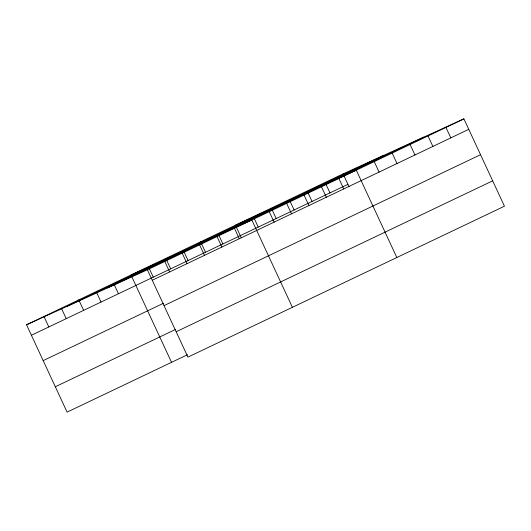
<?xml version="1.0" encoding="UTF-8"?>
<svg xmlns="http://www.w3.org/2000/svg" width="531" height="531" viewBox="0 0 531 531"><rect width="100%" height="100%" fill="white"/><g stroke="black" fill="none" stroke-linecap="round" stroke-linejoin="round"><path stroke-width="0.8" d="M187.496 354.721L67.092 412.136L26.55 324.793L343.066 173.883L463.908 118.864L504.45 206.207L187.934 357.117L147.392 269.781L463.908 118.864M66.428 306.639L382.944 155.729M107.514 287.935L424.03 137.018M31.409 335.253L347.918 184.343M152.251 280.242L468.767 129.325M43.184 360.622L163.588 303.214M164.026 305.61L480.542 154.7M55.317 386.76L175.721 329.353M176.159 331.749L492.675 180.839M235.452 225.19L356.294 170.179L396.836 257.515M130.998 274.992L251.847 219.98L292.389 307.316M26.55 324.793L147.392 269.781M445.974 127.42L450.826 137.881M428.039 135.969L432.891 146.43M410.098 144.518L414.957 154.986M392.163 153.074L397.022 163.535M374.229 161.623L379.088 172.084M343.066 173.883L348.96 186.58M338.884 178.476L343.743 188.936M325.822 183.925L329.983 192.892M321.474 186.779L326.333 197.24M308.232 193.224L312.049 201.448M304.071 195.076L308.923 205.537M290.298 201.78L294.114 209.997M286.66 203.38L291.519 213.84M272.363 210.329L276.18 218.546M269.25 211.677L274.109 222.137M254.077 218.135L258.239 227.102M236.142 226.684L241.346 237.888M234.436 228.277L239.289 238.738M219.084 235.731L222.894 243.955M217.026 236.58L221.885 247.041M200.632 241.791L205.49 252.252M199.616 244.877L204.475 255.338M183.918 251.588L188.08 260.555M182.213 253.181L187.065 263.641M165.818 258.391L170.67 268.852M164.802 261.478L169.661 271.938M149.105 268.188L153.267 277.155M131.695 276.485L171.54 362.334M113.594 283.295L118.446 293.756M96.529 292.342L101.036 302.053M78.774 299.896L83.632 310.356M61.364 308.192L66.222 318.653M43.96 316.496L48.812 326.957"/></g></svg>
